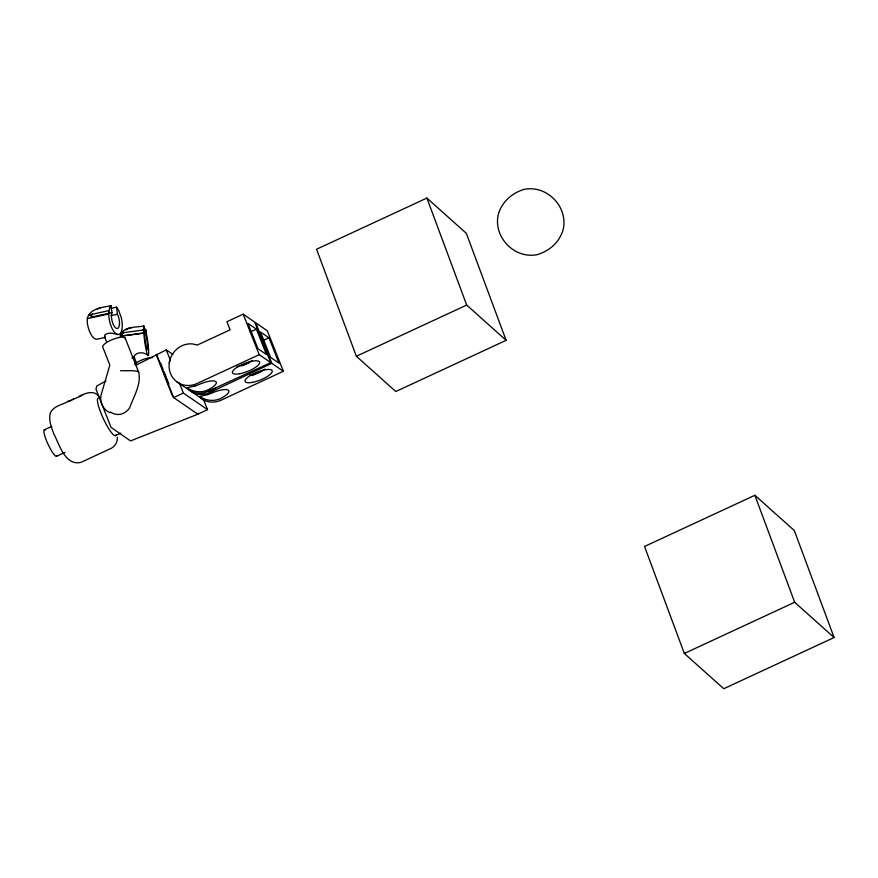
<?xml version="1.0" encoding="UTF-8"?>
<svg xmlns="http://www.w3.org/2000/svg" width="878" height="878" viewBox="0 0 878 878"><rect width="100%" height="100%" fill="white"/><g stroke="black" fill="none" stroke-linecap="round" stroke-linejoin="round"><path stroke-width="1.32" d="M143.608 329.985L143.904 325.968C136.266 327.637 122.404 325.87 120.143 336.274L143.783 333.091L143.608 329.985L121.285 332.992L122.163 334.781L121.812 335.956L144.629 332.883L143.904 325.968M81.424 395.78L68.045 401.597L71.348 400.258M117.301 437.233C117.795 441.766 115.194 446.2 111.221 448.318L80.897 462.388C65.038 465.988 59.397 444.433 53.777 433.798C51.473 427.345 48.51 420.364 50.2 413.406C53.152 405.921 62.349 404.857 68.506 401.235M92.453 314.028L91.521 315.904L88.634 315.07L87.394 318.001L87.251 322.489A15.178 6.08 77.7 0 0 97.26 339.138L105.195 337.404M117.29 334.617L117.389 334.408A15.178 6.08 77.7 0 1 108.729 313.995L109.563 307.86L111.045 305.577L111.956 312.612A9.054 3.622 77.7 0 0 113.547 325.079A9.054 3.622 77.7 0 0 119.024 326.66A9.054 3.622 77.7 0 0 117.432 314.203L116.522 307.168L110.485 308.485M91.521 315.904L91.235 317.134L111.956 312.612M169.289 362.844L170.156 359.673L166.271 349.861L135.892 365.204M147.57 355.469L147.658 355.195A15.178 1.536 82.3 0 0 147.68 340.741L145.605 329.305L142.938 329.667M122.163 334.781L123.82 332.114M72.6 399.6L73.324 399.007M79.305 396.23C83.509 394.013 94.1 389.075 98.797 396.571M105.986 381.008L96.81 385.947L95.954 389.119L111.045 427.399L130.537 440.921L198.088 414.098L198.011 413.329M426.895 198.066L316.563 249.253L356.358 356.248L395.791 391.511L506.123 340.324L466.328 233.328L426.895 198.066L466.69 305.061L506.123 340.324M270.764 362.625L254.719 322.127L243.151 314.181L226.908 321.721L230.124 329.821L197.32 345.043L192.436 343.913A21.259 19.953 -55.5 0 0 169.202 368.277A21.259 19.953 -55.5 0 0 196.935 383.576L259.208 354.69L270.764 362.625L208.152 391.281M250.362 331.95L256.376 329.162L266.429 354.536L257.978 348.731L247.914 323.356L256.376 329.162M44.427 429.803L51.736 426.412M262.95 340.598L268.975 337.81L279.028 363.196L270.578 357.379L260.514 332.005L268.975 337.81M156.525 354.383L173.646 397.58L197.802 414.175L207.548 409.653L183.392 393.059L173.646 397.58L171.715 394.288L156.24 354.449M242.065 365.841L249.374 362.449M56.499 456.319L65.027 452.357M115.314 435.707L120.736 433.194M209.886 392.466L271.807 363.338L283.364 371.273L221.102 400.17A21.259 19.953 -55.5 0 1 200.941 398.327M252.227 375.63L261.973 371.109M356.358 356.248L466.69 305.061M754.871 495.28L644.54 546.467L684.335 653.462L723.768 688.714L834.1 637.527L794.305 530.531L754.871 495.28L794.667 602.264L834.1 637.527M684.335 653.462L794.667 602.264M111.045 305.577C103.352 307.421 93.628 307.805 88.645 315.037L108.916 310.625M87.273 318.67L108.729 313.995M110.957 315.619L117.432 314.203M82.411 394.793L83.597 394.529M131.941 357.906L134.532 357.555M120.505 370.736L133.401 370.725L137.583 371.361L138.735 372.305C141.446 384.553 133.566 396.636 129.659 407.787A15.156 13.565 -73.8 0 1 110.463 411.969M176.785 381.743L203.652 399.83L207.548 409.653M188.902 389.942L192.556 391.961A21.259 19.953 -55.5 0 0 210.094 390.26M192.008 391.884L194.29 393.146A21.259 19.953 -55.5 0 0 214.528 389.547M143.783 333.091A15.178 1.536 82.3 0 0 147.658 355.195C144.003 351.913 136.661 351.628 134.027 356.325L134.488 357.225M110.332 412.759C102.715 409.938 98.775 400.818 101.596 393.267L109.849 365.05L102.902 347.501A12.149 3.545 -21.6 0 1 113.075 339.292A12.149 3.545 -21.6 0 1 125.356 338.853M166.271 349.861L172.856 354.383M116.522 307.168L118.739 310.527L121.274 317.638A15.178 6.08 77.7 0 1 117.389 334.408C113.317 333.388 107.807 331.774 104.581 335.352L105.097 337.086M283.364 371.273L267.318 330.776L255.75 322.841L271.807 363.338M243.151 314.181L259.208 354.69M179.496 383.236L183.392 393.059M160.597 363.075L163.023 369.21M163.999 371.668L168.861 383.938M134.114 357.017L136.54 363.13M125.115 337.953L138.735 372.305M104.482 336.625L106.457 341.608M145.605 329.305L146.33 336.219A9.054 0.911 82.3 0 1 147.625 348.467A9.054 0.911 82.3 0 1 145.913 345.131A9.054 0.911 82.3 0 1 144.629 332.883M126.103 329.941A12.149 11.612 -27 0 1 131.919 327.582M134.553 364.074A12.149 3.545 -21.6 0 1 152.585 357.555M97.414 308.957A12.149 10.876 -73.8 0 1 100.169 307.948M252.502 360.452A14.575 4.247 -21.6 0 1 236.994 366.708M212.278 389.272A21.259 19.953 -55.5 0 1 208.503 391.511M215.823 387.824A21.259 19.953 -55.5 0 1 209.535 392.225M265.101 369.111A14.575 4.247 -21.6 0 1 249.593 375.356M56.982 455.704A14.575 2.678 65.1 0 1 47.785 443.664A14.575 2.678 65.1 0 1 45.327 430.099M116.006 434.851A20.644 3.797 65.1 0 1 104.131 420.233A20.644 3.797 65.1 0 1 98.226 398.151M498.649 213.178C492.13 236.226 514.19 259.559 537.523 254.576C549.321 250.932 558.792 242.767 562.809 230.826C569.328 207.779 547.268 184.446 523.936 189.428C512.137 193.072 502.666 201.238 498.649 213.178M195.179 385.914L187.157 387.747C192.611 391.862 200.447 392.927 206.857 390.392A14.575 4.247 -21.6 0 0 215.714 381.513A14.575 4.247 -21.6 0 0 198.582 384.707L195.179 385.914M207.779 394.573L199.756 396.395C205.2 400.511 213.036 401.575 219.456 399.04A14.575 4.247 -21.6 0 0 228.313 390.172A14.575 4.247 -21.6 0 0 211.17 393.355L207.779 394.573M239.771 373.721A14.575 4.247 -21.6 0 0 259.658 362.362A14.575 4.247 -21.6 0 0 238.673 366.258A14.575 4.247 -21.6 0 0 239.771 373.721M252.37 382.369A14.575 4.247 -21.6 0 0 272.257 371.01A14.575 4.247 -21.6 0 0 251.273 374.917A14.575 4.247 -21.6 0 0 252.37 382.369"/></g></svg>
